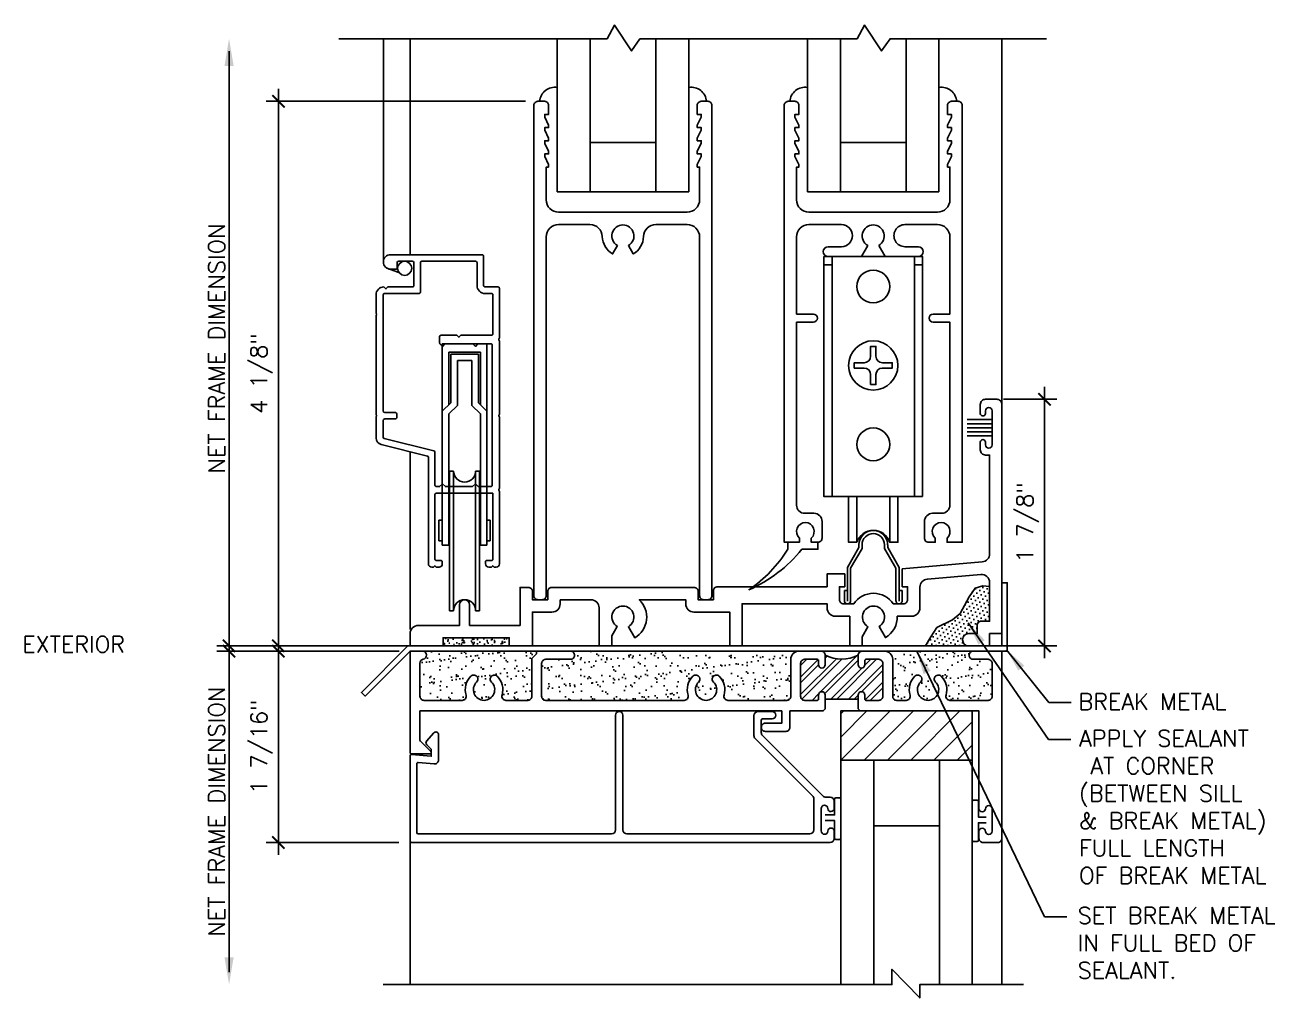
# Model space of a CAD drawing. Extents: x -7 to 195, y 34 to 158.
# Drawn here: x -7.09 to 2.41, y 43.6 to 51 of the extents above; entities that cross this region are included whole.
import ezdxf

# ---------------------------------------------------------------- set-up
doc = ezdxf.new("R2010")
doc.units = 0
doc.header["$MEASUREMENT"] = 0
doc.layers.get('0').update_dxf_attribs({"linetype": 'CONTINUOUS'})
doc.layers.get('Defpoints').update_dxf_attribs({"linetype": 'CONTINUOUS'})
for name, color, linetype in [('BREAK', 6, 'CONTINUOUS'), ('BULB-VINYL SEAL', 200, 'CONTINUOUS'), ('DIM', 7, 'CONTINUOUS'), ('FRAME', 1, 'CONTINUOUS'), ('GLASS', 7, 'CONTINUOUS'), ('MISC', 7, 'CONTINUOUS'), ('SCREEN', 5, 'CONTINUOUS'), ('SEALANT', 1, 'CONTINUOUS'), ('SETTING BLOCK', 4, 'CONTINUOUS'), ('SILL PAN', 7, 'CONTINUOUS'), ('TEXT', 7, 'CONTINUOUS'), ('VENT', 5, 'CONTINUOUS')]:
    doc.layers.add(name, color=color, linetype=linetype)
doc.styles.add('SIMPLEX1', font='simplex.shx')
doc.styles.get("Standard").update_dxf_attribs({"font": 'romans.shx'})
doc.dimstyles.new('1X1', dxfattribs={"dimtxt": 0.125, "dimasz": 0.09375, "dimexe": 0.09375, "dimexo": 0.09375, "dimgap": 0.032, "dimtad": 1, "dimdec": 4, "dimzin": 11, "dimdsep": 46, "dimlunit": 4, "dimtxsty": 'Standard', "dimblk1": 'ARCHTICK', "dimblk2": 'ARCHTICK', "dimsah": 1, "dimcen": 0.09, "dimdle": 0.09375, "dimadec": 0, "dimazin": 0, "dimtfac": 1, "dimtdec": 4, "dimtofl": 0, "dimtmove": 0, "dimatfit": 3, "dimldrblk": 'ARCHTICK', "dimfxl": 0, "dimfrac": 2, "dimtolj": 1, "dimtzin": 0, "dimarcsym": 0})
doc.dimstyles.new('1X1T-A', dxfattribs={"dimtxt": 0.125, "dimasz": 0.09375, "dimexe": 0.09375, "dimexo": 0.09375, "dimgap": 0.032, "dimtad": 1, "dimdec": 5, "dimdsep": 46, "dimlunit": 4, "dimtxsty": 'SIMPLEX1', "dimblk1": 'ARCHTICK', "dimblk2": 'ARROW', "dimsah": 1, "dimcen": 0.03, "dimdle": 0.09375, "dimse2": 1, "dimadec": 0, "dimazin": 0, "dimtfac": 1, "dimtdec": 4, "dimtofl": 0, "dimtmove": 0, "dimatfit": 3, "dimldrblk": 'ARCHTICK', "dimfxl": 0, "dimfrac": 2, "dimtolj": 1, "dimtzin": 0, "dimarcsym": 0})
doc.dimstyles.get("Standard").update_dxf_attribs({"dimtxt": 0.18, "dimasz": 0.18, "dimexe": 0.18, "dimexo": 0.0625, "dimgap": 0.09, "dimtad": 0, "dimtih": 1, "dimtoh": 1, "dimdec": 4, "dimzin": 0, "dimdsep": 46, "dimtxsty": 'Standard', "dimcen": 0.09, "dimadec": 0, "dimazin": 0, "dimtfac": 1, "dimtdec": 4, "dimtofl": 0, "dimtmove": 0, "dimatfit": 3, "dimfxl": 0, "dimtolj": 1, "dimtzin": 0, "dimarcsym": 0})

# ---------------------------------------------------------------- blocks, each defined once
blk = doc.blocks.new('3805 BLOCK FRAME')
h = blk.add_hatch()
h.set_pattern_fill('ANSI32', color=256, scale=0.25, style=0)
h.set_pattern_definition([(45, (-4.16348, -5.189), (-0.0662913, 0.0662913), []), (45, (-4.11928, -5.189), (-0.0662913, 0.0662913), [])])
h.paths.add_polyline_path([(-0.8185, 1.361, 0.414214), (-0.8495, 1.392), (-0.9455, 1.392, 0.414214), (-0.9555, 1.382), (-0.9555, 1.351, -0.414214), (-0.9805, 1.326, -0.414214), (-1.0055, 1.351), (-1.0055, 1.423, -0.235384), (-1.2565, 1.423), (-1.2565, 1.351, -0.414214), (-1.2815, 1.326, -0.414214), (-1.3065, 1.351), (-1.3065, 1.382, 0.414214), (-1.3165, 1.392), (-1.4125, 1.392, 0.414214), (-1.4435, 1.361), (-1.4435, 1.111, 0.414214), (-1.4125, 1.08), (-1.3165, 1.08, 0.414214), (-1.3065, 1.09), (-1.3065, 1.121, -0.414214), (-1.2815, 1.146, -0.414214), (-1.2565, 1.121), (-1.2565, 1.09), (-1.0055, 1.09), (-1.0055, 1.121, -0.414214), (-0.9805, 1.146, -0.414214), (-0.9555, 1.121), (-0.9555, 1.09, 0.414214), (-0.9455, 1.08), (-0.8495, 1.08, 0.414214), (-0.8185, 1.111)])
for q in [(-1.2565, 1.09), (-1.0055, 1.015)]:
    blk.add_line((-1.0055, 1.09), q)
blk.add_lwpolyline([(-3.4525, 1.454), (-3.1935, 1.454, -0.414214), (-3.1625, 1.423, -0.414214), (-3.1935, 1.392), (-3.3815, 1.392, 0.414214), (-3.4125, 1.361), (-3.4125, 1.111, 0.414214), (-3.3815, 1.08), (-2.3292, 1.08, 0.5024), (-2.2995, 1.1199, -0.280293), (-2.262, 1.2637, -0.498955), (-2.213, 1.256, -0.334263), (-2.2188, 1.2192, 2.470836), (-2.1062, 1.2192, -0.334263), (-2.112, 1.256, -0.498955), (-2.063, 1.2637, -0.280293), (-2.0255, 1.1199, 0.5024), (-1.9958, 1.08), (-1.5495, 1.08, 0.414214), (-1.5185, 1.111), (-1.5185, 1.392, -0.414214), (-1.4565, 1.454), (-1.2875, 1.454, -0.414214), (-1.2565, 1.423), (-1.2565, 1.351, -0.414214), (-1.2815, 1.326, -0.414214), (-1.3065, 1.351), (-1.3065, 1.382, 0.414214), (-1.3165, 1.392), (-1.4125, 1.392, 0.414214), (-1.4435, 1.361), (-1.4435, 1.111, 0.414214), (-1.4125, 1.08), (-1.3165, 1.08, 0.414214), (-1.3065, 1.09), (-1.3065, 1.121, -0.414214), (-1.2815, 1.146, -0.414214), (-1.2565, 1.121), (-1.2565, 1.09), (-1.2565, 1.015), (-1.2715, 1), (-1.5245, 1), (-1.5245, 0.875, -0.414214), (-1.5555, 0.844), (-1.7115, 0.844, -0.414214), (-1.7425, 0.875, -0.414214), (-1.7115, 0.906), (-1.5865, 0.906), (-1.5865, 1), (-4.3375, 1), (-4.3375, 0.7763, 0.198912), (-4.3346, 0.7692), (-4.2554, 0.6901, -0.668179), (-4.2625, 0.673), (-4.4025, 0.673, -0.414214), (-4.4125, 0.683), (-4.4125, 1.444, -0.414214), (-4.4025, 1.454), (-4.3185, 1.454, -0.414214), (-4.2875, 1.423, -0.358249), (-4.3125, 1.3926, 0.358249), (-4.3375, 1.3622), (-4.3375, 1.111, 0.414214), (-4.3065, 1.08), (-4.0172, 1.08, 0.5024), (-3.9875, 1.1199, -0.280293), (-3.95, 1.2637, -0.498955), (-3.901, 1.256), (-3.901, 1.256, -0.334263), (-3.9068, 1.2192, 2.470836), (-3.7942, 1.2192, -0.334263), (-3.8, 1.256), (-3.8, 1.256, -0.498955), (-3.751, 1.2637, -0.280293), (-3.7135, 1.1199, 0.5024), (-3.6838, 1.08), (-3.5185, 1.08, 0.414214), (-3.4875, 1.111), (-3.4875, 1.399), (-3.4525, 1.434)], format="xyb", close=True)
blk.add_lwpolyline([(-1.0055, 1.09), (-1.0055, 1.121, -0.414214), (-0.9805, 1.146, -0.414214), (-0.9555, 1.121), (-0.9555, 1.09, 0.414214), (-0.9455, 1.08), (-0.8495, 1.08, 0.414214), (-0.8185, 1.111), (-0.8185, 1.361, 0.414214), (-0.8495, 1.392), (-0.9455, 1.392, 0.414214), (-0.9555, 1.382), (-0.9555, 1.351, -0.414214), (-0.9805, 1.326), (-0.9805, 1.326, -0.414214), (-1.0055, 1.351), (-1.0055, 1.423, -0.414214), (-0.9745, 1.454), (-0.8055, 1.454, -0.414214), (-0.7435, 1.392), (-0.7435, 1.111, 0.414214), (-0.7125, 1.08), (-0.6412, 1.08, 0.5024), (-0.6115, 1.1199, -0.280293), (-0.574, 1.2637, -0.498955), (-0.525, 1.256), (-0.525, 1.256, -0.334263), (-0.5308, 1.2192, 2.470836), (-0.4182, 1.2192, -0.334263), (-0.424, 1.256, -0.498955), (-0.375, 1.2637, -0.280293), (-0.3375, 1.1199, 0.5024), (-0.3078, 1.08), (-0.0185, 1.08, 0.414214), (0.0125, 1.111), (0.0125, 1.361, 0.414214), (-0.0185, 1.392), (-0.1315, 1.392, -0.414214), (-0.1625, 1.423, -0.414214), (-0.1315, 1.454), (0.0875, 1.454), (0.0875, 0.031, -0.414214), (0.0565, 0), (-0.0565, 0, -0.414214), (-0.0875, 0.031), (-0.0875, 0.0825, -0.414214), (-0.0625, 0.1075), (-0.0625, 0.1075, -0.399638), (-0.0375, 0.0837, 0.399638), (-0.0126, 0.06), (-0.0125, 0.06, 0.414214), (0.0125, 0.085), (0.0125, 0.255, 0.414214), (-0.0125, 0.28), (-0.0126, 0.28, 0.399638), (-0.0375, 0.2562, -0.399638), (-0.0625, 0.2325, -0.414214), (-0.0875, 0.2575), (-0.0875, 0.309), (-0.0875, 1), (-0.9905, 1), (-1.0055, 1.015)], format="xyb")
blk.add_arc((-1.131, 1.6748), 0.2814, 243.50919, 296.49081)
blk = doc.blocks.new('_ARCHTICK')
at = {"color": 0, "linetype": 'ByBlock', "const_width": 0.15}
blk.add_lwpolyline([(-0.5, -0.5), (0.5, 0.5)], dxfattribs=at)
blk = doc.blocks.new('ARROW')
at = {"color": 0, "linetype": 'ByBlock'}
blk.add_solid([(-2.2, -0.37), (-2.2, 0.37), (0, 0)], dxfattribs=at)
at = {"layer": 'Defpoints', "color": 0, "linetype": 'ByBlock'}
blk.add_point((0, 0), dxfattribs=at)
blk = doc.blocks.new('*D16')
at = {"layer": 'Defpoints', "color": 0}
for p in [(-5.5411, 50.8919), (-4.7068, 50.8919), (-4.1644, 46.276)]:
    blk.add_point(p, dxfattribs=at)
at = {"layer": 'DIM', "color": 0, "lineweight": -2}
for p, q in [((-5.5411, 46.1822), (-5.5411, 50.7982)), ((-4.2582, 46.276), (-5.6348, 46.276))]:
    blk.add_line(p, q, dxfattribs=at)
at = {"layer": 'DIM', "color": 0, "lineweight": -2, "xscale": 0.09375, "yscale": 0.09375, "zscale": 0.09375}
for name, p, rotation in [('ARROW', (-5.5411, 50.8919), 90), ('_ARCHTICK', (-5.5411, 46.276), 270)]:
    blk.add_blockref(name, p, dxfattribs=dict(at, rotation=rotation))
at = {"layer": 'DIM', "color": 0, "insert": (-5.6356, 48.5371), "char_height": 0.125, "attachment_point": 5, "rotation": 90, "style": 'SIMPLEX1'}
blk.add_mtext('\\A1;NET FRAME DIMENSION', dxfattribs=at)
blk = doc.blocks.new('*D17')
at = {"layer": 'Defpoints', "color": 0}
for p in [(-4.1644, 46.236), (-5.5411, 43.7019), (-4.3687, 43.7019)]:
    blk.add_point(p, dxfattribs=at)
at = {"layer": 'DIM', "color": 0, "lineweight": -2}
for p, q in [((-5.5411, 46.3297), (-5.5411, 43.7956)), ((-4.2582, 46.236), (-5.6348, 46.236))]:
    blk.add_line(p, q, dxfattribs=at)
at = {"layer": 'DIM', "color": 0, "lineweight": -2, "xscale": 0.09375, "yscale": 0.09375, "zscale": 0.09375}
for name, p, rotation in [('_ARCHTICK', (-5.5411, 46.236), 90), ('ARROW', (-5.5411, 43.7019), 270)]:
    blk.add_blockref(name, p, dxfattribs=dict(at, rotation=rotation))
at = {"layer": 'DIM', "color": 0, "insert": (-5.6356, 45.0158), "char_height": 0.125, "attachment_point": 5, "rotation": 90, "style": 'SIMPLEX1'}
blk.add_mtext('\\A1;NET FRAME DIMENSION', dxfattribs=at)
blk = doc.blocks.new('*D18')
at = {"layer": 'Defpoints', "color": 0}
for p in [(-4.1544, 46.236), (-5.1661, 44.782), (-4.1562, 44.782)]:
    blk.add_point(p, dxfattribs=at)
at = {"layer": 'DIM', "color": 0, "lineweight": -2}
for p, q in [((-5.1661, 46.3297), (-5.1661, 44.6882)), ((-4.2482, 46.236), (-5.2598, 46.236)), ((-4.2499, 44.782), (-5.2598, 44.782))]:
    blk.add_line(p, q, dxfattribs=at)
at = {"layer": 'DIM', "color": 0, "lineweight": -2, "xscale": 0.09375, "yscale": 0.09375, "zscale": 0.09375}
for p, rotation in [((-5.1661, 46.236), 90), ((-5.1661, 44.782), 270)]:
    blk.add_blockref('_ARCHTICK', p, dxfattribs=dict(at, rotation=rotation))
at = {"layer": 'DIM', "color": 0, "insert": (-5.2933, 45.509), "char_height": 0.125, "attachment_point": 5, "rotation": 90}
blk.add_mtext('\\A1;1 7/16"', dxfattribs=at)
blk = doc.blocks.new('100 SETTING BLOCK')
h = blk.add_hatch()
h.set_pattern_fill('ANSI31', color=256, style=0)
h.set_pattern_definition([(45, (-9.3935, -32.21723), (-0.08838835, 0.08838835), [])])
h.paths.add_polyline_path([(0, 0), (0, 0.375), (-1, 0.375), (-1, 0)])
blk.add_lwpolyline([(-1, 0), (-1, 0.375), (0, 0.375), (0, 0)], close=True)
blk = doc.blocks.new('*D41')
at = {"layer": 'Defpoints', "color": 0}
for p in [(-5.1661, 50.416), (-3.1924, 50.416), (-4.4742, 46.276)]:
    blk.add_point(p, dxfattribs=at)
at = {"layer": 'DIM', "color": 0, "lineweight": -2}
for p, q in [((-5.1661, 46.1822), (-5.1661, 50.5097)), ((-3.2862, 50.416), (-5.2598, 50.416)), ((-4.568, 46.276), (-5.2598, 46.276))]:
    blk.add_line(p, q, dxfattribs=at)
at = {"layer": 'DIM', "color": 0, "lineweight": -2, "xscale": 0.09375, "yscale": 0.09375, "zscale": 0.09375}
for p, rotation in [((-5.1661, 50.416), 90), ((-5.1661, 46.276), 270)]:
    blk.add_blockref('_ARCHTICK', p, dxfattribs=dict(at, rotation=rotation))
at = {"layer": 'DIM', "color": 0, "insert": (-5.2933, 48.346), "char_height": 0.125, "attachment_point": 5, "rotation": 90}
blk.add_mtext('\\A1;4 1/8"', dxfattribs=at)
blk = doc.blocks.new('ADA SILL TRACK')
for p, q in [((5.8965, 6.2372), (5.875, 6.1995)), ((5.9026, 6.2358), (5.881, 6.1979)), ((5.8965, 6.2426), (5.8965, 6.2372)), ((5.9026, 6.2426), (5.9026, 6.2358)), ((5.9453, 6.2426), (5.9453, 6.2358)), ((5.9453, 6.2358), (5.967, 6.1979)), ((5.9515, 6.2426), (5.9515, 6.2372)), ((5.9515, 6.2372), (5.973, 6.1995)), ((5.875, 6.1351), (5.875, 6.1995)), ((5.881, 6.1364), (5.881, 6.1979)), ((5.967, 6.1364), (5.967, 6.1979)), ((5.973, 6.1354), (5.973, 6.1995)), ((5.869, 6.1364), (5.869, 6.1554)), ((5.869, 6.1554), (5.875, 6.1554)), ((5.973, 6.1554), (5.979, 6.1554)), ((5.979, 6.1364), (5.979, 6.1554))]:
    blk.add_line(p, q)
for centre, radius, start, end in [((5.924, 6.2426), 0.0273, 0, 180), ((5.924, 6.2426), 0.0213, 0, 180), ((5.875, 6.1364), 0.006, 180, 0), ((5.973, 6.1364), 0.006, 179.9998, 0.0002)]:
    blk.add_arc(centre, radius, start, end)
blk = doc.blocks.new('ROLLER')
for p, q in [((1.1712, 4.4135), (1.0862, 4.4135)), ((1.0862, 4.4135), (1.0862, 4.2572)), ((1.1587, 4.398), (1.0987, 4.398)), ((1.0987, 4.398), (1.0987, 4.298)), ((1.1587, 4.398), (1.1587, 4.298)), ((1.1712, 4.4135), (1.1712, 4.2572)), ((1.1025, 4.3942), (1.1025, 4.3017)), ((1.155, 4.3942), (1.1025, 4.3942)), ((1.115, 4.3817), (1.115, 4.2965)), ((1.1425, 4.3817), (1.115, 4.3817)), ((1.1425, 4.3817), (1.1425, 4.2965)), ((1.155, 4.3942), (1.155, 4.3017)), ((1.0862, 4.2855), (1.1025, 4.3017)), ((1.1712, 4.2855), (1.155, 4.3017)), ((1.0862, 4.0311), (1.0862, 4.2855)), ((1.0987, 4.2803), (1.115, 4.2965)), ((1.0987, 4.0311), (1.0987, 4.2803)), ((1.1587, 4.2803), (1.1425, 4.2965)), ((1.1587, 4.0311), (1.1587, 4.2803)), ((1.1712, 4.0311), (1.1712, 4.2855)), ((1.1002, 4.1717), (1.1002, 3.9062)), ((1.1077, 4.1717), (1.1002, 4.1717)), ((1.1077, 4.1717), (1.1077, 3.9062)), ((1.1497, 4.1717), (1.1497, 3.9062)), ((1.1572, 4.1717), (1.1497, 4.1717)), ((1.1572, 4.1717), (1.1572, 3.9062)), ((1.0862, 4.0945), (1.0862, 4.1252)), ((1.0987, 4.0907), (1.0987, 4.1252)), ((1.1587, 4.0907), (1.1587, 4.1252)), ((1.1712, 4.0907), (1.1712, 4.1252)), ((1.08, 4.0782), (1.08, 4.0389)), ((1.08, 4.0782), (1.0862, 4.0782)), ((1.1775, 4.0782), (1.1712, 4.0782)), ((1.1775, 4.0782), (1.1775, 4.0389)), ((1.0862, 4.0389), (1.08, 4.0389)), ((1.0987, 4.0311), (1.0862, 4.0311)), ((1.1712, 4.0311), (1.1587, 4.0311)), ((1.1775, 4.0389), (1.1712, 4.0389)), ((1.1077, 3.9062), (1.1002, 3.9062)), ((1.1572, 3.9062), (1.1497, 3.9062))]:
    blk.add_line(p, q)
for centre, start, end in [((1.1287, 4.1717), 180, 360), ((1.1287, 3.9062), 0, 180)]:
    blk.add_arc(centre, 0.021, start, end)
blk = doc.blocks.new('3000 SCREEN WITH ROLLER')
blk.add_line((-0.4991, 2.4885), (-0.5919, 2.5218))
for points in [[(0.2048, 0.2981), (0.1688, 0.2981, 0.414214), (0.1588, 0.2881), (0.1588, 0.2731, 0.414214), (0.1838, 0.2481), (0.2048, 0.2481), (0.2148, 0.2581), (0.2248, 0.2481), (0.2398, 0.2481, 0.414214), (0.2648, 0.2731), (0.2648, 0.8239, 0.213422), (0.2615, 0.8314, -0.447214), (0.2615, 0.8388, 0.213422), (0.2648, 0.8463), (0.2648, 1.3879, 0.213422), (0.2615, 1.3954, -0.447214), (0.2615, 1.4028, 0.213422), (0.2648, 1.4103), (0.2648, 1.9665, 0.213422), (0.2615, 1.9739, -0.447214), (0.2615, 1.9814, 0.213422), (0.2648, 1.9888), (0.2648, 2.3681, 0.414214), (0.2548, 2.3781), (0.1548, 2.3781, -0.414214), (0.1448, 2.3881), (0.1448, 2.6131, 0.414214), (0.1348, 2.6231), (-0.5622, 2.6231, 0.414214), (-0.6172, 2.5681, 0.414214), (-0.5622, 2.5131), (-0.5222, 2.5131, 0.414214), (-0.5122, 2.5231), (-0.5122, 2.5631, -0.414214), (-0.5022, 2.5731), (-0.3962, 2.5731, -0.414214), (-0.3862, 2.5631), (-0.3862, 2.3881, -0.414214), (-0.3962, 2.3781), (-0.5832, 2.3781), (-0.5982, 2.3631), (-0.6132, 2.3781, 0.414214), (-0.6732, 2.3181), (-0.6732, 2.1803, 0.213422), (-0.6698, 2.1728, -0.447214), (-0.6698, 2.1654, 0.213422), (-0.6732, 2.1579), (-0.6732, 1.4103, 0.213422), (-0.6698, 1.4028, -0.447214), (-0.6698, 1.3954, 0.213422), (-0.6732, 1.3879), (-0.6732, 1.2291, 0.34382), (-0.6354, 1.1806), (-0.2827, 1.092, -0.34382), (-0.2752, 1.0823), (-0.2752, 0.2731, 0.414214), (-0.2502, 0.2481), (-0.2352, 0.2481), (-0.2252, 0.2581), (-0.2152, 0.2481), (-0.1942, 0.2481, 0.414214), (-0.1692, 0.2731), (-0.1692, 0.2881, 0.414214), (-0.1792, 0.2981), (-0.2152, 0.2981, -0.414214), (-0.2252, 0.3081), (-0.2252, 0.8001, -0.414214), (-0.2152, 0.8101), (0.2148, 0.8101), (0.2148, 0.3081, -0.414214)], [(0.1998, 0.8601, 0.414214), (0.2098, 0.8701), (0.2098, 1.9352, 0.414214), (0.1998, 1.9452), (0.1009, 1.9452), (0.0818, 1.9261), (0.0628, 1.9452), (-0.1491, 1.9452), (-0.1682, 1.9261), (-0.1872, 1.9452, -0.198912), (-0.1902, 1.9522), (-0.1902, 2.0002, -0.414214), (-0.1802, 2.0102), (-0.0582, 2.0102), (-0.0432, 1.9952), (-0.0282, 2.0102), (0.2048, 2.0102, 0.414214), (0.2148, 2.0202), (0.2148, 2.3181, 0.414214), (0.2048, 2.3281), (0.1548, 2.3281, -0.414214), (0.0948, 2.3881), (0.0948, 2.5631, 0.414214), (0.0848, 2.5731), (-0.3262, 2.5731, 0.414214), (-0.3362, 2.5631), (-0.3362, 2.3381, -0.414214), (-0.3462, 2.3281), (-0.6082, 2.3281, 0.414214), (-0.6182, 2.3181), (-0.6182, 1.4341, 0.414214), (-0.6082, 1.4241), (-0.5262, 1.4241, -0.414214), (-0.5162, 1.4141), (-0.5162, 1.3841, -0.414214), (-0.5262, 1.3741), (-0.6082, 1.3741, 0.414214), (-0.6182, 1.3641), (-0.6182, 1.2356, 0.34382), (-0.6106, 1.2259), (-0.2327, 1.131, -0.34382), (-0.2252, 1.1213), (-0.2252, 0.8701, 0.414214), (-0.2152, 0.8601), (-0.1902, 0.8601), (-0.1682, 0.8821), (-0.1462, 0.8601), (0.0598, 0.8601), (0.0818, 0.8821), (0.1038, 0.8601)]]:
    blk.add_lwpolyline(points, format="xyb", close=True)
blk.add_circle((-0.4554, 2.5194), 0.0535)
at = {"xscale": 4, "yscale": 4, "zscale": 4}
blk.add_blockref('ROLLER', (-4.5148, -15.7087), dxfattribs=at)
blk = doc.blocks.new('3010 FIXED B-RAIL')
at = {"color": 5}
blk.add_lwpolyline([(-0.565, 0.524), (-0.583, 0.524), (-0.583, 0.275, 0.414214), (-0.489, 0.181), (0, 0.181), (0.489, 0.181, 0.414214), (0.583, 0.275), (0.583, 0.524), (0.565, 0.524), (0.565, 0.544), (0.595, 0.604), (0.595, 0.624), (0.565, 0.624), (0.565, 0.644), (0.595, 0.704), (0.595, 0.724), (0.565, 0.724), (0.565, 0.744), (0.595, 0.804), (0.595, 0.824), (0.565, 0.824), (0.565, 0.844), (0.595, 0.904), (0.595, 0.924), (0.565, 0.924), (0.565, 0.993, -0.414214), (0.596, 1.024), (0.646, 1.024, -0.414214), (0.677, 0.993), (0.677, -2.734, -0.414214), (0.646, -2.765), (0.614, -2.765, -0.414214), (0.583, -2.734), (0.583, -0.007, 0.414214), (0.489, 0.087), (0.2509, 0.087, 0.406068), (0.1569, -0.0044, -0.260489), (0.0785, -0.136), (0.042, -0.0727, 0.767327), (0, 0.084, 0.767327), (-0.042, -0.0727), (-0.0785, -0.136, -0.260489), (-0.1569, -0.0044, 0.406068), (-0.2509, 0.087), (-0.489, 0.087, 0.414214), (-0.583, -0.007), (-0.583, -2.734, -0.414214), (-0.614, -2.765), (-0.646, -2.765, -0.414214), (-0.677, -2.734), (-0.677, 0.993, -0.414214), (-0.646, 1.024), (-0.596, 1.024, -0.414214), (-0.565, 0.993), (-0.565, 0.924), (-0.595, 0.924), (-0.595, 0.904), (-0.565, 0.844), (-0.565, 0.824), (-0.595, 0.824), (-0.595, 0.804), (-0.565, 0.744), (-0.565, 0.724), (-0.595, 0.724), (-0.595, 0.704), (-0.565, 0.644), (-0.565, 0.624), (-0.595, 0.624), (-0.595, 0.604), (-0.565, 0.544)], format="xyb", close=True, dxfattribs=at)
blk = doc.blocks.new('3009 INT SLIDING B-RAIL')
at = {"color": 5}
blk.add_lwpolyline([(0.042, -0.0727), (0.0902, -0.156), (0.3425, -0.156, 1), (0.3425, -0.081), (0.2415, -0.081, -1.000001), (0.2415, 0.087), (0.489, 0.087, -0.414214), (0.583, -0.007), (0.583, -0.593), (0.456, -0.593, 1), (0.456, -0.655), (0.583, -0.655), (0.583, -2.046, -0.414214), (0.521, -2.108), (0.451, -2.108, 0.414214), (0.389, -2.17), (0.389, -2.296, 0.414214), (0.421, -2.328), (0.471, -2.328), (0.471, -2.2963, -2.618034), (0.561, -2.2963), (0.561, -2.328), (0.677, -2.328), (0.677, 0.993, 0.414214), (0.646, 1.024), (0.596, 1.024, 0.414214), (0.565, 0.993), (0.565, 0.924), (0.595, 0.924), (0.595, 0.904), (0.565, 0.844), (0.565, 0.824), (0.595, 0.824), (0.595, 0.804), (0.565, 0.744), (0.565, 0.724), (0.595, 0.724), (0.595, 0.704), (0.565, 0.644), (0.565, 0.624), (0.595, 0.624), (0.595, 0.604), (0.565, 0.544), (0.565, 0.524), (0.583, 0.524), (0.583, 0.275, -0.414214), (0.489, 0.181), (0, 0.181), (-0.489, 0.181, -0.414214), (-0.583, 0.275), (-0.583, 0.524), (-0.565, 0.524), (-0.565, 0.544), (-0.595, 0.604), (-0.595, 0.624), (-0.565, 0.624), (-0.565, 0.644), (-0.595, 0.704), (-0.595, 0.724), (-0.565, 0.724), (-0.565, 0.744), (-0.595, 0.804), (-0.595, 0.824), (-0.565, 0.824), (-0.565, 0.844), (-0.595, 0.904), (-0.595, 0.924), (-0.565, 0.924), (-0.565, 0.993, 0.414214), (-0.596, 1.024), (-0.646, 1.024, 0.414214), (-0.677, 0.993), (-0.677, -2.328), (-0.561, -2.328), (-0.561, -2.2963, -2.618034), (-0.471, -2.2963), (-0.471, -2.328), (-0.421, -2.328, 0.414214), (-0.389, -2.296), (-0.389, -2.17, 0.414214), (-0.451, -2.108), (-0.521, -2.108, -0.414214), (-0.583, -2.046), (-0.583, -0.655), (-0.456, -0.655, 1), (-0.456, -0.593), (-0.583, -0.593), (-0.583, -0.007, -0.414214), (-0.489, 0.087), (-0.2415, 0.087, -0.999999), (-0.2415, -0.081), (-0.3425, -0.081, 1), (-0.3425, -0.156), (-0.0898, -0.156), (-0.042, -0.0727, -0.767327), (0, 0.084, -0.767327)], format="xyb", close=True, dxfattribs=at)
blk = doc.blocks.new('INT B-RAIL SEAL')
blk.add_lwpolyline([(-0.2278, -0.0027), (-0.2278, -0.053, -0.10342), (-0.5241, -0.3614, 0.119233), (-0.1212, -0.053), (0, -0.053), (0, 0)], format="xyb")
blk = doc.blocks.new('3003 178 SILL')
blk.add_lwpolyline([(-3.36, -0.6135), (-3.125, -0.6135, -0.414214), (-3.063, -0.6755), (-3.063, -0.7455), (-3.063, -0.9645), (-2.966, -0.9645), (-2.966, -0.8883), (-2.9246, -0.8179, -3.710293), (-2.8402, -0.8183), (-2.7919, -0.9025, 0.503822), (-2.7581, -0.6135), (-2.404, -0.6135), (-2.404, -0.6455, 0.414214), (-2.342, -0.7075), (-2.07, -0.7075), (-2.07, -0.9645), (-1.976, -0.9645), (-1.976, -0.6445), (-1.33, -0.6445), (-1.33, -0.6765, 0.414214), (-1.268, -0.7385), (-1.158, -0.7385), (-1.158, -0.9645), (-1.064, -0.9645), (-1.064, -0.8966), (-1.0189, -0.8183, -3.717888), (-0.9346, -0.818), (-0.8857, -0.9018, 0.277007), (-0.7961, -0.7385), (-0.686, -0.7385, 0.414214), (-0.624, -0.6765), (-0.624, -0.518, -0.388879), (-0.5674, -0.4563), (-0.1614, -0.4208, -0.440011), (-0.094, -0.4825), (-0.094, -0.7765), (-0.157, -0.7765, 0.414214), (-0.188, -0.8075), (-0.188, -0.8705), (-0.253, -0.8705, 1), (-0.253, -0.9645), (-0.094, -0.9645), (-0.094, -0.8705), (0, -0.8705), (0, 0.8705, 0.414214), (-0.04, 0.9105), (-0.125, 0.9105, 0.414214), (-0.165, 0.8705), (-0.165, 0.8035, 1), (-0.125, 0.8035), (-0.125, 0.8235, -1), (-0.075, 0.8235), (-0.075, 0.5635, -1), (-0.125, 0.5635), (-0.125, 0.5835, 1), (-0.165, 0.5835), (-0.165, 0.5267, 0.414214), (-0.125, 0.4867), (-0.094, 0.4867), (-0.094, -0.2637, -0.388879), (-0.1506, -0.3255), (-0.758, -0.3786), (-0.758, -0.5145), (-0.718, -0.5145), (-0.718, -0.6135, -0.414214), (-0.749, -0.6445), (-0.8268, -0.6445, 0.532624), (-1.1272, -0.6445), (-1.205, -0.6445, -0.414214), (-1.236, -0.6135), (-1.236, -0.5145), (-1.196, -0.5145), (-1.196, -0.4175), (-1.33, -0.4175), (-1.33, -0.5145), (-2.163, -0.5145, 0.414214), (-2.194, -0.5455), (-2.194, -0.6135), (-2.31, -0.6135), (-2.31, -0.5505, 0.414214), (-2.341, -0.5195), (-3.423, -0.5195, 0.414214), (-3.454, -0.5505), (-3.454, -0.6135), (-3.57, -0.6135), (-3.57, -0.5505, 0.414214), (-3.601, -0.5195), (-3.664, -0.5195), (-3.664, -0.8085), (-4.048, -0.8085), (-4.048, -0.6515, 1), (-4.124, -0.6515), (-4.124, -0.8085), (-4.438, -0.8085, 0.414214), (-4.5, -0.8705), (-4.5, -0.9645), (-4.25, -0.9645), (-4.25, -0.9025), (-3.746, -0.9025), (-3.746, -0.9645), (-3.57, -0.9645), (-3.57, -0.7075), (-3.422, -0.7075, 0.414214), (-3.36, -0.6455), (-3.36, -0.6135)], format="xyb")
blk = doc.blocks.new('*D46')
at = {"layer": 'Defpoints', "color": 0}
for p in [(0.2531, 48.151), (0.6589, 48.151), (0.1621, 46.276)]:
    blk.add_point(p, dxfattribs=at)
at = {"layer": 'DIM', "color": 0, "lineweight": -2}
for p, q in [((0.6589, 46.1822), (0.6589, 48.2447)), ((0.3468, 48.151), (0.7526, 48.151)), ((0.2558, 46.276), (0.7526, 46.276))]:
    blk.add_line(p, q, dxfattribs=at)
at = {"layer": 'DIM', "color": 0, "lineweight": -2, "xscale": 0.09375, "yscale": 0.09375, "zscale": 0.09375}
for p, rotation in [((0.6589, 48.151), 90), ((0.6589, 46.276), 270)]:
    blk.add_blockref('_ARCHTICK', p, dxfattribs=dict(at, rotation=rotation))
at = {"layer": 'DIM', "color": 0, "insert": (0.5316, 47.2135), "char_height": 0.125, "attachment_point": 5, "rotation": 90}
blk.add_mtext('\\A1;1 7/8"', dxfattribs=at)
blk = doc.blocks.new('A$C5A66615D')
for p, q in [((0.1897, 0.124), (0, 0.124)), ((0.1897, 0.093), (0, 0.093)), ((0.1897, 0.062), (0, 0.062)), ((0.1897, 0.031), (0, 0.031)), ((0.1897, 0), (0, 0))]:
    blk.add_line(p, q)

msp = doc.modelspace()

# ---------------------------------------------------------------- hatches: boundary and pattern name
at = {"layer": 'DIM'}
h = msp.add_hatch(dxfattribs=at)
h.set_pattern_fill('AR-SAND', color=256, scale=0.03, angle=270, style=0)
h.set_pattern_definition([(307.5, (-8.139297, 53.64127), (0.05780471, 0.0018898), [0, -0.0456, 0, -0.051, 0, -0.04875]), (277.5, (-8.1393, 53.64127), (0.0846644, -0.0530933), [0, -0.0246, 0, -0.0411, 0, -0.01575]), (237.5, (-8.139297, 53.67817), (0.00016977, -0.09342426), [0, -0.015, 0, -0.054, 0, -0.0705]), (227.5, (-8.1393, 53.67817), (0.0263303, -0.0901838), [0, -0.0075, 0, -0.0354, 0, -0.0405])])
h.paths.add_polyline_path([(-3.410447, 46.337998), (-3.914447, 46.337998), (-3.914447, 46.275998), (-3.410447, 46.275998)])
at = {"layer": 'SEALANT'}
h = msp.add_hatch(dxfattribs=at)
h.set_pattern_fill('DOTS', color=256, scale=0.5, angle=45, style=0)
h.set_pattern_definition([(45, (92.930397, 12.182295), (-0.011048543, 0.03314563), [0, -0.03125])])
h.paths.add_polyline_path([(-0.158599, 46.41667), (-0.206396, 46.345036), (-0.245443, 46.275998), (0.082553, 46.275998, -1), (0.082553, 46.369998), (0.147553, 46.369998), (0.147553, 46.432998, -0.41421356), (0.178553, 46.463998), (0.241553, 46.463998), (0.241553, 46.727662), (0.190025, 46.731597), (0.130964, 46.713888), (0.084883, 46.649998), (0.017938, 46.522561), (-0.04049, 46.475044)])
h = msp.add_hatch(dxfattribs=at)
h.set_pattern_fill('AR-SAND', color=256, scale=0.0625, style=0)
h.set_pattern_definition([(37.5, (75.63745, 57.77522), (-0.00393708, 0.12042649), [0, -0.095, 0, -0.10625, 0, -0.1015625]), (7.5, (75.63745, 57.77522), (0.11061104, 0.17638413), [0, -0.05125, 0, -0.085625, 0, -0.0328125]), (327.5, (75.56058, 57.77522), (0.19463387, 0.00035369), [0, -0.03125, 0, -0.1125, 0, -0.146875]), (317.5, (75.56058, 57.77522), (0.1878829, 0.05485472), [0, -0.015625, 0, -0.07375, 0, -0.084375])])
h.paths.add_polyline_path([(-3.502988, 46.045745, -0.28029319), (-3.465479, 45.901907, 0.50239965), (-3.435786, 45.861998), (-3.270447, 45.861998, 0.41421356), (-3.239447, 45.892998), (-3.239447, 46.180998), (-3.204447, 46.215998), (-3.204447, 46.235998), (-4.070447, 46.235998, -0.41421356), (-4.039447, 46.204998, -0.35824907), (-4.064447, 46.174585, 0.35824907), (-4.089447, 46.144171), (-4.089447, 45.892998, 0.41421356), (-4.058447, 45.861998), (-3.769109, 45.861998, 0.50239965), (-3.739416, 45.901907, -0.28029319), (-3.701906, 46.045745, -0.49895463), (-3.652974, 46.038025, -0.3342632), (-3.658784, 46.001198, 2.47083589), (-3.54611, 46.001198, -0.3342632), (-3.551921, 46.038025, -0.49895463)])
h.paths.add_polyline_path([(-2.945447, 46.235998, -0.41421356), (-2.914447, 46.204998, -0.41421356), (-2.945447, 46.173998), (-3.133447, 46.173998, 0.41421356), (-3.164447, 46.142998), (-3.164447, 45.892998, 0.41421356), (-3.133447, 45.861998), (-2.081109, 45.861998, 0.50239965), (-2.051416, 45.901907, -0.28029319), (-2.013906, 46.045745, -0.49895463), (-1.964974, 46.038025, -0.3342632), (-1.970784, 46.001198, 2.47083589), (-1.85811, 46.001198, -0.3342632), (-1.863921, 46.038025, -0.49895463), (-1.814988, 46.045745, -0.28029319), (-1.777479, 45.901907, 0.50239965), (-1.747786, 45.861998), (-1.301447, 45.861998, 0.41421356), (-1.270447, 45.892998), (-1.270447, 46.173998, -0.41421356), (-1.208447, 46.235998)])
h.paths.add_polyline_path([(-0.276974, 46.038025, -0.3342632), (-0.282784, 46.001198, 2.47083589), (-0.17011, 46.001198, -0.3342632), (-0.175921, 46.038025, -0.49895463), (-0.126988, 46.045745, -0.28029319), (-0.089479, 45.901907, 0.50239965), (-0.059786, 45.861998), (0.229553, 45.861998, 0.41421356), (0.260553, 45.892998), (0.260553, 46.142998, 0.41421356), (0.229553, 46.173998), (0.116553, 46.173998, -0.41421356), (0.085553, 46.204998, -0.41421356), (0.116553, 46.235998), (-0.557447, 46.235998, -0.41421356), (-0.495447, 46.173998), (-0.495447, 45.892998, 0.41421356), (-0.464447, 45.861998), (-0.393109, 45.861998, 0.50239965), (-0.363416, 45.901907, -0.28029319), (-0.325906, 46.045745, -0.49895463)])

# ---------------------------------------------------------------- linework, layer by layer
at = {"color": 7}
for p, q in [((-3.045279, 49.72849), (-3.045279, 50.89194)), ((-2.795279, 49.72849), (-2.795279, 50.89194)), ((-2.295279, 50.89194), (-2.295279, 49.72849)), ((-2.045279, 50.89194), (-2.045279, 49.72849)), ((-1.143287, 49.72849), (-1.143287, 50.89194)), ((-0.893287, 49.72849), (-0.893287, 50.89194)), ((-0.393287, 50.89194), (-0.393287, 49.72849)), ((-0.143287, 50.89194), (-0.143287, 49.72849)), ((-2.795279, 50.10349), (-2.545279, 50.10349)), ((-2.295279, 50.10349), (-2.545279, 50.10349)), ((-0.893287, 50.10349), (-0.643287, 50.10349)), ((-0.393287, 50.10349), (-0.643287, 50.10349)), ((-2.545279, 49.72849), (-3.045279, 49.72849)), ((-2.045279, 49.72849), (-2.545279, 49.72849)), ((-0.643287, 49.72849), (-1.143287, 49.72849)), ((-0.143287, 49.72849), (-0.643287, 49.72849))]:
    msp.add_line(p, q, dxfattribs=at)
for p, q in [((-0.956086, 47.41099), (-0.956086, 49.23599)), ((-0.330086, 47.41099), (-0.330086, 49.23599)), ((-1.018086, 49.17399), (-0.956086, 49.17399)), ((-0.330086, 49.17399), (-0.268086, 49.17399)), ((-0.768086, 47.064395), (-0.768086, 47.41099)), ((-0.518086, 47.064395), (-0.518086, 47.41099))]:
    msp.add_line(p, q)
msp.add_lwpolyline([(-0.268086, 47.41099), (-1.018086, 47.41099), (-1.018086, 49.23599), (-0.268086, 49.23599)], close=True)
msp.add_lwpolyline([(-0.663086, 48.263211), (-0.663086, 48.338211, 0.41421356), (-0.713086, 48.388211), (-0.788086, 48.388211), (-0.788086, 48.428211), (-0.713086, 48.428211, 0.41421356), (-0.663086, 48.478211), (-0.663086, 48.553211), (-0.623086, 48.553211), (-0.623086, 48.478211, 0.41421356), (-0.573086, 48.428211), (-0.498086, 48.428211), (-0.498086, 48.388211), (-0.573086, 48.388211, 0.41421356), (-0.623086, 48.338211), (-0.623086, 48.263211)], format="xyb", close=True)
msp.add_lwpolyline([(-0.456086, 47.41099), (-0.456086, 47.064395), (-0.518086, 47.064395, 0.71749293), (-0.768086, 47.064395), (-0.830086, 47.064395), (-0.830086, 47.41099)], format="xyb")
for centre, radius in [((-0.643086, 49.008211), 0.125), ((-0.643086, 48.408211), 0.187), ((-0.643086, 47.808211), 0.125)]:
    msp.add_circle(centre, radius)
for centre, start, end in [((-3.06392, 50.406635), 80.7589582, 175.3773354), ((-2.026639, 50.406635), 4.6226646, 99.2410418), ((-1.161928, 50.406635), 80.7589582, 175.3773354), ((-0.124647, 50.406635), 4.6226646, 99.2410418)]:
    msp.add_arc(centre, 0.116077, start, end)
at = {"layer": 'BREAK'}
for points in [[(0.674429, 50.89194), (-0.515523, 50.89194), (-0.579199, 50.799678), (-0.709712, 50.996206), (-0.765523, 50.89194), (-1.889718, 50.89194), (-2.417516, 50.89194), (-2.481191, 50.799678), (-2.611704, 50.996206), (-2.667516, 50.89194), (-4.706778, 50.89194)], [(-4.368748, 43.701863), (-0.501635, 43.701863), (-0.501635, 43.817569), (-0.289137, 43.599325), (-0.289137, 43.701863), (0.499195, 43.701863)]]:
    msp.add_lwpolyline(points, dxfattribs=at)
at = {"layer": 'BULB-VINYL SEAL'}
for points in [[(-1.008606, 44.948444), (-0.937648, 44.948444), (-0.937648, 44.81493, 0.41421356), (-0.927648, 44.80493), (-0.900111, 44.80493, 0.41421356), (-0.890111, 44.81493), (-0.890111, 45.11089, 0.41421356), (-0.900111, 45.12089), (-0.927648, 45.12089, 0.41421356), (-0.937648, 45.11089), (-0.937648, 44.991305), (-1.008606, 44.991305)], [(0.215147, 44.931933), (0.156943, 44.931933), (0.156943, 44.798419, -0.41421356), (0.146943, 44.788419), (0.119407, 44.788419, -0.41421356), (0.109407, 44.798419), (0.109407, 45.094378, -0.41421356), (0.119407, 45.104378), (0.146943, 45.104378, -0.41421356), (0.156943, 45.094378), (0.156943, 44.974793), (0.215147, 44.974793)]]:
    msp.add_lwpolyline(points, format="xyb", dxfattribs=at)
at = {"layer": 'FRAME'}
for p, q in [((-4.164447, 49.250095), (-4.164447, 50.89194)), ((0.335553, 47.485998), (0.335553, 50.89194)), ((-4.164447, 46.400998), (-4.164447, 47.751974)), ((-4.164447, 44.791998), (-4.164447, 43.701863)), ((0.335553, 44.812998), (0.335553, 43.701863))]:
    msp.add_line(p, q, dxfattribs=at)
msp.add_lwpolyline([(-1.412447, 45.776998, -0.41421356), (-1.384447, 45.748998, -0.41421356), (-1.412447, 45.720998), (-1.484447, 45.720998, 0.41421356), (-1.494447, 45.710998), (-1.494447, 45.617035, 0.19891237), (-1.485368, 45.595115), (-1.025331, 45.135078, 0.19891237), (-1.003411, 45.125998), (-0.970447, 45.125998, -0.41421356), (-0.939447, 45.094998), (-0.939447, 45.041498, -0.41421356), (-0.964447, 45.016498, -0.39963757), (-0.989416, 45.040248, 0.40036382), (-1.014447, 45.063998, 0.41421356), (-1.039447, 45.038998), (-1.039447, 44.868998, 0.41421356), (-1.014447, 44.843998), (-1.014385, 44.843998, 0.39963753), (-0.989416, 44.867748, -0.39963753), (-0.964447, 44.891498, -0.41421356), (-0.939447, 44.866498), (-0.939447, 44.812998, -0.41421356), (-0.970447, 44.781998), (-4.154447, 44.781998, -0.41421356), (-4.164447, 44.791998), (-4.164447, 45.439998, -0.44001053), (-4.153576, 45.44996), (-4.004447, 45.436913), (-4.004447, 45.489998), (-4.038589, 45.524141, -0.39548575), (-4.03947, 45.551486), (-3.98347, 45.615202, -0.69170773), (-3.948447, 45.601998), (-3.948447, 45.409631, -0.44001053), (-3.982149, 45.378749), (-4.103576, 45.389372, 0.44001053), (-4.114447, 45.37941), (-4.114447, 44.856998, 0.41421356), (-4.104447, 44.846998), (-2.633447, 44.846998, 0.41421356), (-2.602447, 44.877998), (-2.602447, 45.748998, -0.41421356), (-2.574447, 45.776998, -0.41421356), (-2.546447, 45.748998), (-2.546447, 44.877998, 0.41421356), (-2.515447, 44.846998), (-1.126447, 44.846998, 0.41421356), (-1.095447, 44.877998), (-1.095447, 45.113158, 0.19891237), (-1.104527, 45.135078), (-1.541368, 45.571919, -0.19891237), (-1.550447, 45.593839), (-1.550447, 45.745998, -0.41421356), (-1.519447, 45.776998)], format="xyb", close=True, dxfattribs=at)
at = {"layer": 'GLASS'}
for p, q in [((-0.889849, 45.40696), (-0.889849, 43.701863)), ((-0.889849, 45.40696), (0.110151, 45.40696)), ((-0.639849, 45.40696), (-0.639849, 43.701863)), ((-0.139849, 45.40696), (-0.139849, 43.701863)), ((0.110151, 45.40696), (0.110151, 43.701863)), ((-0.639849, 44.90696), (-0.139849, 44.90696))]:
    msp.add_line(p, q, dxfattribs=at)
at = {"layer": 'MISC', "linetype": 'Continuous'}
msp.add_line((-4.47422, 46.275998), (0.736703, 46.275998), dxfattribs=at)
at = {"layer": 'SCREEN'}
msp.add_line((-4.367626, 50.891939), (-4.367626, 49.195094), dxfattribs=at)
at = {"layer": 'SEALANT'}
msp.add_lwpolyline([(0.241553, 46.727662), (0.190025, 46.731597), (0.130964, 46.713888), (0.084883, 46.649998), (0.017938, 46.522561), (-0.04049, 46.475044), (-0.158599, 46.41667), (-0.206396, 46.345036), (-0.245443, 46.275998)], dxfattribs=at)
at = {"layer": 'SILL PAN'}
msp.add_lwpolyline([(0.335553, 46.755998), (0.335553, 46.275998), (-4.181016, 46.275998), (-4.534569, 45.922445), (-4.506285, 45.894161), (-4.164447, 46.235998), (0.375553, 46.235998), (0.375553, 46.755998)], close=True, dxfattribs=at)

# ---------------------------------------------------------------- block references
for name, p in [('3010 FIXED B-RAIL', (-2.546447, 49.39199)), ('A$C5A66615D', (0.070812, 47.871999)), ('INT B-RAIL SEAL', (-1.064287, 47.06399))]:
    msp.add_blockref(name, p)
at = {"xscale": 4, "yscale": 4, "zscale": 4}
msp.add_blockref('ADA SILL TRACK', (-24.33892, 22.074466), dxfattribs=at)
at = {"layer": 'FRAME'}
for name, p in [('3003 178 SILL', (0.335553, 47.240498)), ('3805 BLOCK FRAME', (0.248053, 44.781998))]:
    msp.add_blockref(name, p, dxfattribs=at)
at = {"layer": 'SETTING BLOCK'}
msp.add_blockref('100 SETTING BLOCK', (0.110151, 45.40696), dxfattribs=at)
at = {"layer": 'VENT'}
for name, p in [('3009 INT SLIDING B-RAIL', (-0.643287, 49.39199)), ('3000 SCREEN WITH ROLLER', (-3.750447, 46.626998))]:
    msp.add_blockref(name, p, dxfattribs=at)

# ---------------------------------------------------------------- texts
at = {"layer": 'TEXT'}
msp.add_text('EXTERIOR', height=0.125, dxfattribs=at).set_placement((-7.114178, 46.224742))
at = {"layer": 'TEXT', "char_height": 0.125}
for s, insert, attachment_point in [('BREAK METAL', (0.916834, 45.789453), 7), ('APPLY SEALANT\\P AT CORNER\\P(BETWEEN SILL \\P& BREAK METAL)\\PFULL LENGTH \\POF BREAK METAL', (0.922032, 45.635077), 1), ('SET BREAK METAL\\PIN FULL BED OF\\PSEALANT.', (0.911502, 44.28871), 1)]:
    msp.add_mtext(s, dxfattribs=dict(at, insert=insert, attachment_point=attachment_point))

# ---------------------------------------------------------------- dimensions: what is measured, and where the dimension line sits
at = {"layer": 'DIM'}
for base, p1, p2, angle, picture, middle in [((-5.541072, 50.89194), (-4.164447, 46.275998), (-4.706778, 50.89194), 270, '*D16', (-5.635572, 48.537094)), ((-5.541072, 43.701863), (-4.164447, 46.235998), (-4.368748, 43.701863), 90, '*D17', (-5.635572, 45.015806))]:
    dim = msp.add_linear_dim(base=base, p1=p1, p2=p2, angle=angle, text='NET FRAME DIMENSION', dimstyle='1X1T-A', dxfattribs=at)
    dim.commit()
    dim.dimension.update_dxf_attribs({"geometry": picture, "text_midpoint": middle})
for base, p1, p2, picture, middle in [((-5.166072, 50.41599), (-4.47422, 46.275998), (-3.192447, 50.41599), '*D41', (-5.166072, 48.345994)), ((-5.166072, 44.781998), (-4.154447, 46.235998), (-4.156181, 44.781998), '*D18', (-5.166072, 45.508998))]:
    dim = msp.add_linear_dim(base=base, p1=p1, p2=p2, angle=90, dimstyle='1X1', dxfattribs=at)
    dim.commit()
    dim.dimension.update_dxf_attribs({"geometry": picture, "text_midpoint": middle, "dimtype": 160})
dim = msp.add_linear_dim(base=(0.658851, 48.150998), p1=(0.162053, 46.275998), p2=(0.253053, 48.150998), angle=90, dimstyle='1X1', dxfattribs=at)
dim.commit()
dim.dimension.update_dxf_attribs({"geometry": '*D46', "text_midpoint": (0.531613, 47.213498)})

# ---------------------------------------------------------------- leaders
at = {"layer": 'TEXT'}
for points in [[(0.078471, 46.450626), (0.689483, 45.565058), (0.858753, 45.565058)], [(-0.311912, 46.235998), (0.658595, 44.215445), (0.827865, 44.215445)], [(0.370513, 46.247241), (0.691543, 45.846486), (0.860813, 45.846486)]]:
    msp.add_leader(points, dimstyle='Standard', override={"dimgap": 0.09, "dimtad": 0}, dxfattribs=at)

doc.saveas('drawing.dxf')
